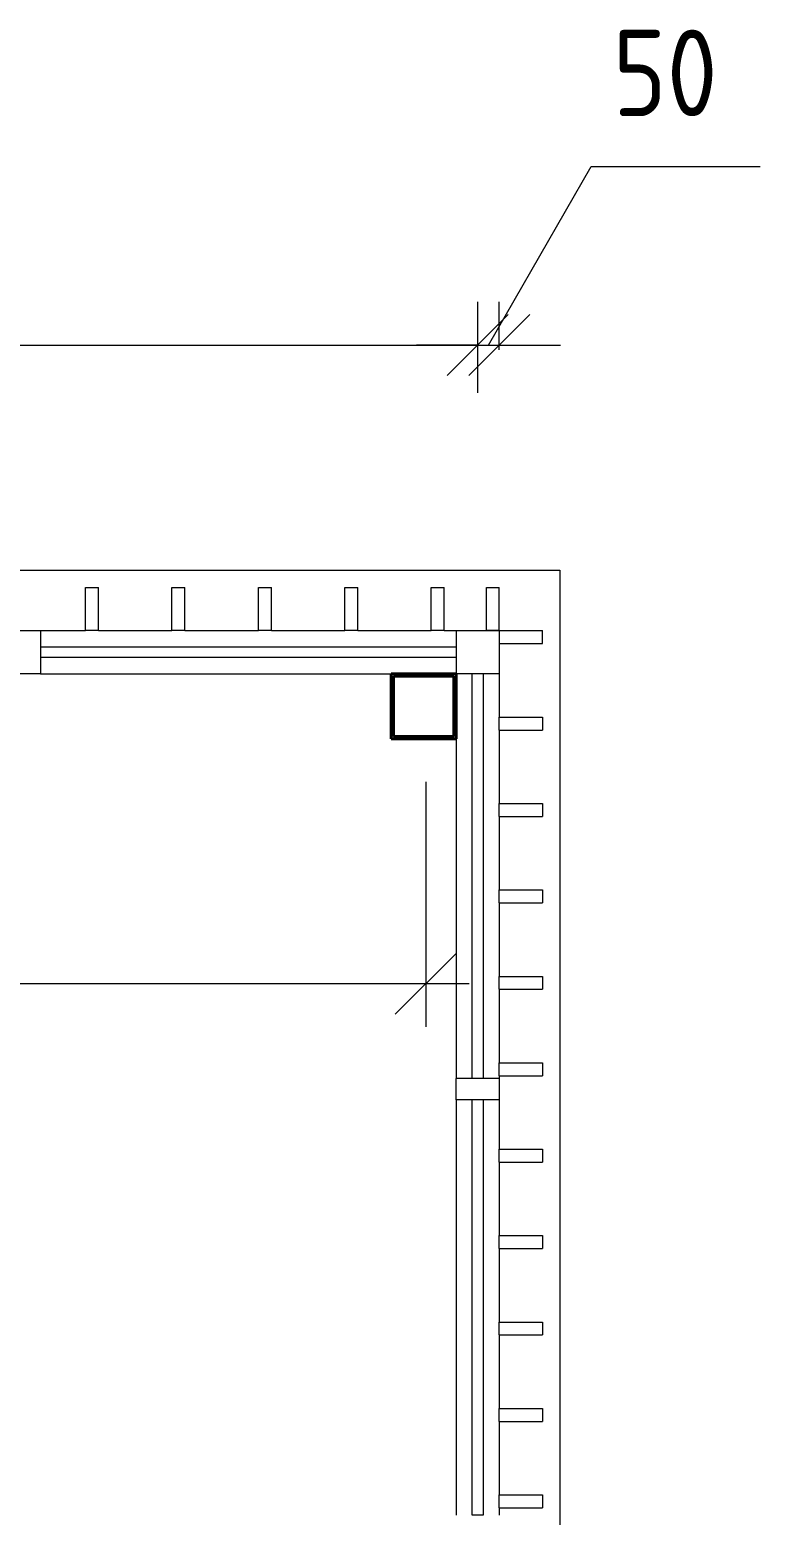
# Model space of a CAD drawing. Header units: millimetres. Extents: x -56773 to 221258, y -262288 to 26541.
# Drawn here: x 737 to 2428, y -26947 to -23509 of the extents above; entities that cross this region are included whole.
import ezdxf

# ---------------------------------------------------------------- set-up
doc = ezdxf.new("R2010")
doc.units = ezdxf.units.MM
for name, color, linetype, lineweight in [('Витраж', 7, 'Continuous', 9), ('Несущие колонны', 7, 'Continuous', 18), ('Панели витража', 7, 'Continuous', 9), ('Перекрытие', 7, 'Continuous', 18), ('Размеры', 7, 'Continuous', 9)]:
    doc.layers.add(name, color=color, linetype=linetype, lineweight=lineweight)
doc.styles.add('GOST Common_3', font='', dxfattribs={"width": 0.9, "height": 200})
doc.styles.get('GOST Common_3').set_extended_font_data('GOST Common')
doc.dimstyles.new('ADSK_Основной_2_0', dxfattribs={"dimscale": 304.8, "dimtxt": 201.142999, "dimasz": 0.463911, "dimexe": 0.328084, "dimexo": 0.328084, "dimgap": 0.164042, "dimtad": 1, "dimdec": 3, "dimrnd": 0.001, "dimdsep": 46, "dimtxsty": 'GOST Common_3', "dimblk1": 'OBLIQUE', "dimblk2": 'OBLIQUE', "dimsah": 1, "dimcen": 0.09, "dimdle": 0.328084, "dimazin": 2, "dimtfac": 1, "dimtdec": 4, "dimtix": 1, "dimtmove": 0, "dimatfit": 3, "dimfxl": 1, "dimtvp": 1, "dimtolj": 1, "dimtzin": 0, "dimlwd": 20, "dimlwe": 20, "dimarcsym": 2})
doc.dimstyles.new('ADSK_Основной_2_0_1', dxfattribs={"dimscale": 304.8, "dimtxt": 201.142999, "dimasz": 0.463911, "dimexe": 0.328084, "dimexo": 0.328084, "dimgap": 0.164042, "dimtad": 1, "dimdec": 3, "dimrnd": 0.001, "dimdsep": 46, "dimtxsty": 'GOST Common_3', "dimblk1": 'OBLIQUE', "dimblk2": 'OBLIQUE', "dimsah": 1, "dimcen": 0.09, "dimdle": 0.328084, "dimazin": 2, "dimtfac": 1, "dimtdec": 4, "dimtix": 1, "dimtmove": 1, "dimatfit": 3, "dimfxl": 1, "dimtvp": 1, "dimtolj": 1, "dimtzin": 0, "dimlwd": 20, "dimlwe": 20, "dimarcsym": 2})
doc.dimstyles.new('ADSK_Основной_2_0_2', dxfattribs={"dimscale": 304.8, "dimtxt": 201.142999, "dimasz": 0.463911, "dimexe": 0.328084, "dimexo": 0.328084, "dimgap": 0.164042, "dimtad": 1, "dimdec": 3, "dimrnd": 0.001, "dimdsep": 46, "dimtxsty": 'GOST Common_3', "dimblk1": 'OBLIQUE', "dimblk2": 'OBLIQUE', "dimsah": 1, "dimcen": 0.09, "dimdle": 0.328084, "dimazin": 2, "dimtfac": 1, "dimtdec": 4, "dimtix": 1, "dimtmove": 0, "dimatfit": 3, "dimfxl": 1, "dimtvp": 1, "dimtolj": 1, "dimtzin": 0, "dimlwd": 20, "dimlwe": 20, "dimarcsym": 2})

# ---------------------------------------------------------------- blocks, each defined once
blk = doc.blocks.new('Труба квадратного сечения _ТУ 36-2287-80_-Колонна - труба160x5-3389902-Кладочный план 1-го этажа')
at = {"layer": 'Несущие колонны', "lineweight": 40}
for p, q in [((80, 80), (-70, 80)), ((-70, 80), (-70, -70)), ((-65, -65), (-65, 75)), ((-65, 75), (75, 75)), ((75, 75), (75, -65)), ((80, -70), (80, 80)), ((75, -65), (-65, -65)), ((-70, -70), (80, -70))]:
    blk.add_line(p, q, dxfattribs=at)
blk = doc.blocks.new('Прямоугольный импост - ламели входа 30х100-3389821-Кладочный план 1-го этажа')
at = {"layer": 'Витраж', "lineweight": 18}
for p, q in [((0, 50), (-30, 50)), ((-30, 50), (-30, -50)), ((0, 50), (0, -50)), ((-30, -50), (0, -50))]:
    blk.add_line(p, q, dxfattribs=at)
blk = doc.blocks.new('Прямоугольный импост - ламели входа 30х100-3389834-Кладочный план 1-го этажа')
at = {"layer": 'Витраж', "lineweight": 18}
for p, q in [((15, 50), (-15, 50)), ((-15, 50), (-15, -50)), ((15, 50), (15, -50)), ((-15, -50), (15, -50))]:
    blk.add_line(p, q, dxfattribs=at)
blk = doc.blocks.new('Системная панель - ADSK_Cтеклопакет_25-3525962-Кладочный план 1-го этажа')
at = {"layer": 'Панели витража', "lineweight": 18}
for p, q in [((-480.8, 12.5), (480.8, 12.5)), ((-480.8, -12.5), (-480.8, 12.5)), ((480.8, -12.5), (480.8, 12.5)), ((480.8, -12.5), (-480.8, -12.5))]:
    blk.add_line(p, q, dxfattribs=at)
blk = doc.blocks.new('Прямоугольный импост - 300х100 уширенный профиль-3525955-Кладочный план 1-го этажа')
at = {"layer": 'Витраж'}
for p, q in [((-521.7, 23965), (-417.5, 23965)), ((-387.5, 23965), (-217.5, 23965)), ((-187.5, 23965), (-17.5, 23965)), ((12.5, 23965), (182.5, 23965)), ((212.5, 23965), (382.5, 23965)), ((412.5, 23965), (440, 23965)), ((-521.7, 23865), (290, 23865))]:
    blk.add_line(p, q, dxfattribs=at)
blk = doc.blocks.new('Прямоугольный импост - ламели входа 30х100-3389838-Кладочный план 1-го этажа')
at = {"layer": 'Витраж', "lineweight": 18}
for p, q in [((15, 50), (-15, 50)), ((-15, 50), (-15, -50)), ((15, 50), (15, -50)), ((-15, -50), (15, -50))]:
    blk.add_line(p, q, dxfattribs=at)
blk = doc.blocks.new('Прямоугольный импост - ламели входа 30х100-3389839-Кладочный план 1-го этажа')
at = {"layer": 'Витраж', "lineweight": 18}
for p, q in [((15, 50), (-15, 50)), ((-15, 50), (-15, -50)), ((15, 50), (15, -50)), ((-15, -50), (15, -50))]:
    blk.add_line(p, q, dxfattribs=at)
blk = doc.blocks.new('Прямоугольный импост - ламели входа 30х100-3389840-Кладочный план 1-го этажа')
at = {"layer": 'Витраж', "lineweight": 18}
for p, q in [((15, 50), (-15, 50)), ((-15, 50), (-15, -50)), ((15, 50), (15, -50)), ((-15, -50), (15, -50))]:
    blk.add_line(p, q, dxfattribs=at)
blk = doc.blocks.new('Прямоугольный импост - 50х100-3389790-Кладочный план 1-го этажа')
at = {"layer": 'Витраж', "lineweight": 18}
for p, q in [((25, 50), (-25, 50)), ((-25, 50), (-25, -50)), ((25, 50), (25, -50)), ((-25, -50), (25, -50))]:
    blk.add_line(p, q, dxfattribs=at)
blk = doc.blocks.new('Квадратный угловой импост - 100х100 мм-3524844-Кладочный план 1-го этажа')
at = {"layer": 'Витраж', "lineweight": 18}
for p, q in [((50, 50), (-50, 50)), ((-50, 50), (-50, -50)), ((50, -50), (50, 50)), ((50, -50), (-50, -50))]:
    blk.add_line(p, q, dxfattribs=at)
blk = doc.blocks.new('Прямоугольный импост - ламели входа 30х100-1307919-Кладочный план 1-го этажа')
at = {"layer": 'Витраж', "lineweight": 18}
for p, q in [((0, 50), (-30, 50)), ((-30, 50), (-30, -50)), ((0, 50), (0, -50)), ((-30, -50), (0, -50))]:
    blk.add_line(p, q, dxfattribs=at)
blk = doc.blocks.new('Прямоугольный импост - ламели входа 30х100-1307916-Кладочный план 1-го этажа')
at = {"layer": 'Витраж', "lineweight": 18}
for p, q in [((15, 50), (-15, 50)), ((-15, 50), (-15, -50)), ((15, 50), (15, -50)), ((-15, -50), (15, -50))]:
    blk.add_line(p, q, dxfattribs=at)
blk = doc.blocks.new('Прямоугольный импост - ламели входа 30х100-3389842-Кладочный план 1-го этажа')
at = {"layer": 'Витраж', "lineweight": 18}
for p, q in [((15, 50), (-15, 50)), ((-15, 50), (-15, -50)), ((15, 50), (15, -50)), ((-15, -50), (15, -50))]:
    blk.add_line(p, q, dxfattribs=at)
blk = doc.blocks.new('Системная панель - ADSK_Cтеклопакет_25-3525517-Кладочный план 1-го этажа')
at = {"layer": 'Панели витража', "lineweight": 18}
for p, q in [((-480.6, 12.5), (480.6, 12.5)), ((-480.6, -12.5), (-480.6, 12.5)), ((480.6, -12.5), (480.6, 12.5)), ((480.6, -12.5), (-480.6, -12.5))]:
    blk.add_line(p, q, dxfattribs=at)
blk = doc.blocks.new('Прямоугольный импост - 300х100 уширенный профиль-V14-Кладочный план 1-го этажа')
at = {"layer": 'Витраж'}
for p, q in [((440, 22878.9), (440, 21917.7)), ((540, 22878.9), (540, 22765)), ((540, 22735), (540, 22565)), ((540, 22535), (540, 22365)), ((540, 22335), (540, 22165)), ((540, 22135), (540, 21965)), ((540, 21935), (540, 21917.7))]:
    blk.add_line(p, q, dxfattribs=at)
blk = doc.blocks.new('Системная панель - ADSK_Cтеклопакет_25-3525516-Кладочный план 1-го этажа')
at = {"layer": 'Панели витража', "lineweight": 18}
for p, q in [((-468.1, 12.5), (468.1, 12.5)), ((-468.1, -12.5), (-468.1, 12.5)), ((468.1, -12.5), (468.1, 12.5)), ((468.1, -12.5), (-468.1, -12.5))]:
    blk.add_line(p, q, dxfattribs=at)
blk = doc.blocks.new('Прямоугольный импост - 300х100 уширенный профиль-V15-Кладочный план 1-го этажа')
at = {"layer": 'Витраж'}
for p, q in [((540, 23865), (540, 23765)), ((540, 23735), (540, 23565)), ((440, 23715), (440, 22928.9)), ((540, 23535), (540, 23365)), ((540, 23335), (540, 23165)), ((540, 23135), (540, 22965)), ((540, 22935), (540, 22928.9))]:
    blk.add_line(p, q, dxfattribs=at)
blk = doc.blocks.new('_Oblique')
at = {"color": 0, "linetype": 'ByBlock', "lineweight": -2}
blk.add_line((-0.5, -0.5), (0.5, 0.5), dxfattribs=at)
blk = doc.blocks.new('*D4209')
at = {"layer": 'Defpoints', "color": 0, "lineweight": 25, "transparency": 16777216}
for p in [(1773.9, -24238.9), (1773.9, -24449.7), (-1186.1, -25149.7)]:
    blk.add_point(p, dxfattribs=at)
at = {"layer": 'Размеры', "color": 0, "lineweight": 20, "transparency": 16777216}
for p, q in [((-1186.1, -25049.7), (-1186.1, -24138.9)), ((1773.9, -24349.7), (1773.9, -24138.9)), ((-1286.1, -24238.9), (1873.9, -24238.9))]:
    blk.add_line(p, q, dxfattribs=at)
at = {"layer": 'Размеры', "color": 0, "lineweight": 20, "transparency": 16777216, "xscale": 141.4, "yscale": 141.4, "zscale": 141.4, "rotation": 180}
blk.add_blockref('_Oblique', (-1186.1, -24238.9), dxfattribs=at)
at = {"layer": 'Размеры', "color": 0, "lineweight": 20, "transparency": 16777216, "xscale": 141.4, "yscale": 141.4, "zscale": 141.4}
blk.add_blockref('_Oblique', (1773.9, -24238.9), dxfattribs=at)
at = {"layer": 'Размеры', "color": 0, "lineweight": 9, "transparency": 16777216, "insert": (293.9, -24088.9), "char_height": 200, "width": 605.475, "attachment_point": 5, "style": 'GOST Common_3'}
blk.add_mtext('\\A1;2960', dxfattribs=at)
blk = doc.blocks.new('*D4210')
at = {"layer": 'Defpoints', "color": 0, "lineweight": 25, "transparency": 16777216}
for p in [(1823.9, -24238.9), (1823.9, -24349.7), (1773.9, -24449.7)]:
    blk.add_point(p, dxfattribs=at)
at = {"layer": 'Размеры', "color": 0, "lineweight": 20, "transparency": 16777216}
for p, q in [((1798.9, -24238.9), (2036.4, -23825.7)), ((2036.4, -23825.7), (2427.8, -23825.7)), ((1773.9, -24349.7), (1773.9, -24138.9)), ((1823.9, -24249.7), (1823.9, -24138.9)), ((1773.9, -24238.9), (1632.5, -24238.9)), ((1773.9, -24238.9), (1823.9, -24238.9)), ((1773.9, -24238.9), (1823.9, -24238.9)), ((1823.9, -24238.9), (1965.3, -24238.9))]:
    blk.add_line(p, q, dxfattribs=at)
at = {"layer": 'Размеры', "color": 0, "lineweight": 20, "transparency": 16777216, "xscale": 141.4, "yscale": 141.4, "zscale": 141.4}
blk.add_blockref('_Oblique', (1773.9, -24238.9), dxfattribs=at)
at = {"layer": 'Размеры', "color": 0, "lineweight": 20, "transparency": 16777216, "xscale": 141.4, "yscale": 141.4, "zscale": 141.4, "rotation": 180}
blk.add_blockref('_Oblique', (1823.9, -24238.9), dxfattribs=at)
at = {"layer": 'Размеры', "color": 0, "lineweight": 9, "transparency": 16777216, "insert": (2086.4, -23509), "char_height": 200, "width": 302.737, "attachment_point": 1, "line_spacing_factor": 1.022761, "style": 'GOST Common_3'}
blk.add_mtext('\\A1;50', dxfattribs=at)
blk = doc.blocks.new('*D4138')
at = {"layer": 'Defpoints', "color": 0, "lineweight": 25, "transparency": 16777216}
for p in [(-1256.1, -25149.7), (1653.9, -25149.7), (1653.9, -25716.5)]:
    blk.add_point(p, dxfattribs=at)
at = {"layer": 'Размеры', "color": 0, "lineweight": 20, "transparency": 16777216}
for p, q in [((-1256.1, -25249.7), (-1256.1, -25816.5)), ((1653.9, -25249.7), (1653.9, -25816.5)), ((-1356.1, -25716.5), (1753.9, -25716.5))]:
    blk.add_line(p, q, dxfattribs=at)
at = {"layer": 'Размеры', "color": 0, "lineweight": 20, "transparency": 16777216, "xscale": 141.4, "yscale": 141.4, "zscale": 141.4, "rotation": 180}
blk.add_blockref('_Oblique', (-1256.1, -25716.5), dxfattribs=at)
at = {"layer": 'Размеры', "color": 0, "lineweight": 20, "transparency": 16777216, "xscale": 141.4, "yscale": 141.4, "zscale": 141.4}
blk.add_blockref('_Oblique', (1653.9, -25716.5), dxfattribs=at)
at = {"layer": 'Размеры', "color": 0, "lineweight": 9, "transparency": 16777216, "insert": (198.9, -25566.5), "char_height": 200, "width": 560.473, "attachment_point": 5, "style": 'GOST Common_3'}
blk.add_mtext('\\A1;2910', dxfattribs=at)

msp = doc.modelspace()

# ---------------------------------------------------------------- linework, layer by layer
at = {"layer": 'Перекрытие'}
for p, q in [((-1536.0657, -24759.6624), (1963.9343, -24759.6624)), ((1963.9343, -24759.6624), (1963.9343, -39079.6624))]:
    msp.add_line(p, q, dxfattribs=at)

# ---------------------------------------------------------------- block references
at = {"layer": 'Витраж', "lineweight": 18, "extrusion": (0, 0, -1)}
for name, p, rotation in [('Прямоугольный импост - ламели входа 30х100-3389834-Кладочный план 1-го этажа', (-881.4343, -24849.6624), 180), ('Прямоугольный импост - ламели входа 30х100-3389838-Кладочный план 1-го этажа', (-1081.4343, -24849.6624), 180), ('Прямоугольный импост - ламели входа 30х100-3389839-Кладочный план 1-го этажа', (-1281.4343, -24849.6624), 180), ('Прямоугольный импост - ламели входа 30х100-3389840-Кладочный план 1-го этажа', (-1481.4343, -24849.6624), 180), ('Прямоугольный импост - ламели входа 30х100-3389842-Кладочный план 1-го этажа', (-1681.4343, -24849.6624), 180), ('Прямоугольный импост - ламели входа 30х100-3389821-Кладочный план 1-го этажа', (-1823.9343, -24849.6624), 180), ('Квадратный угловой импост - 100х100 мм-3524844-Кладочный план 1-го этажа', (-1773.9343, -24949.6624), 89.99999999999984), ('Прямоугольный импост - ламели входа 30х100-1307916-Кладочный план 1-го этажа', (-1873.9343, -25114.6624), 270.0000000000001), ('Прямоугольный импост - ламели входа 30х100-1307916-Кладочный план 1-го этажа', (-1873.9343, -25314.6624), 270.0000000000001), ('Прямоугольный импост - ламели входа 30х100-1307916-Кладочный план 1-го этажа', (-1873.9343, -25514.6624), 270.0000000000001), ('Прямоугольный импост - ламели входа 30х100-1307916-Кладочный план 1-го этажа', (-1873.9343, -25714.6624), 270.0000000000001), ('Прямоугольный импост - ламели входа 30х100-1307916-Кладочный план 1-го этажа', (-1873.9343, -25914.6624), 270.0000000000001), ('Прямоугольный импост - 50х100-3389790-Кладочный план 1-го этажа', (-1773.9343, -25960.7735), 89.99999999999984), ('Прямоугольный импост - ламели входа 30х100-1307916-Кладочный план 1-го этажа', (-1873.9343, -26114.6624), 270.0000000000001), ('Прямоугольный импост - ламели входа 30х100-1307916-Кладочный план 1-го этажа', (-1873.9343, -26314.6624), 270.0000000000001), ('Прямоугольный импост - ламели входа 30х100-1307916-Кладочный план 1-го этажа', (-1873.9343, -26514.6624), 270.0000000000001), ('Прямоугольный импост - ламели входа 30х100-1307916-Кладочный план 1-го этажа', (-1873.9343, -26714.6624), 270.0000000000001), ('Прямоугольный импост - ламели входа 30х100-1307916-Кладочный план 1-го этажа', (-1873.9343, -26914.6624), 270.0000000000001)]:
    msp.add_blockref(name, p, dxfattribs=dict(at, rotation=rotation))
msp.add_blockref('Прямоугольный импост - 50х100-3389790-Кладочный план 1-го этажа', (-737.2677, -24949.6624), dxfattribs=at)
at = {"layer": 'Витраж'}
for name in ['Прямоугольный импост - 300х100 уширенный профиль-3525955-Кладочный план 1-го этажа', 'Прямоугольный импост - 300х100 уширенный профиль-V15-Кладочный план 1-го этажа', 'Прямоугольный импост - 300х100 уширенный профиль-V14-Кладочный план 1-го этажа']:
    msp.add_blockref(name, (1283.9343, -48864.6314), dxfattribs=at)
at = {"layer": 'Витраж', "rotation": 89.99999999999997}
msp.add_blockref('Прямоугольный импост - ламели входа 30х100-1307919-Кладочный план 1-го этажа', (1873.9343, -24899.6624), dxfattribs=at)
at = {"layer": 'Несущие колонны', "rotation": 89.9999999999999}
msp.add_blockref('Труба квадратного сечения _ТУ 36-2287-80_-Колонна - труба160x5-3389902-Кладочный план 1-го этажа', (1653.9343, -25079.6624), dxfattribs=at)
at = {"layer": 'Панели витража', "lineweight": 18}
for name, p, rotation in [('Системная панель - ADSK_Cтеклопакет_25-3525962-Кладочный план 1-го этажа', (1243.101, -24949.6624), 180), ('Системная панель - ADSK_Cтеклопакет_25-3525516-Кладочный план 1-го этажа', (1773.9343, -25467.718), 90.00000000000017), ('Системная панель - ADSK_Cтеклопакет_25-3525517-Кладочный план 1-го этажа', (1773.9343, -26466.3291), 90.00000000000017)]:
    msp.add_blockref(name, p, dxfattribs=dict(at, rotation=rotation))

# ---------------------------------------------------------------- dimensions: what is measured, and where the dimension line sits
at = {"layer": 'Размеры', "lineweight": 9}
dim = msp.add_linear_dim(base=(1823.9343, -24238.8851), p1=(1773.9343, -24449.6624), p2=(1823.9343, -24349.6624), dimstyle='ADSK_Основной_2_0_1', override={"dimpost": '<>', "dimfxl": 111.803399}, dxfattribs=at)
dim.commit()
dim.dimension.update_dxf_attribs({"geometry": '*D4210', "text_midpoint": (2086.3558, -23825.6854), "dimtype": 160})
for base, p1, p2, dimstyle, override, picture, middle in [((1773.9343, -24238.8851), (-1186.0657, -25149.6624), (1773.9343, -24449.6624), 'ADSK_Основной_2_0', {"dimpost": '<>', "dimfxl": 3041.644292}, '*D4209', (293.9343, -24088.8851)), ((1653.9343, -25716.4645), (-1256.0657, -25149.6624), (1653.9343, -25149.6624), 'ADSK_Основной_2_0_2', {"dimpost": '<>', "dimfxl": 2910}, '*D4138', (198.9343, -25566.4645))]:
    dim = msp.add_linear_dim(base=base, p1=p1, p2=p2, dimstyle=dimstyle, override=override, dxfattribs=at)
    dim.commit()
    dim.dimension.update_dxf_attribs({"geometry": picture, "text_midpoint": middle})

doc.saveas('drawing.dxf')
